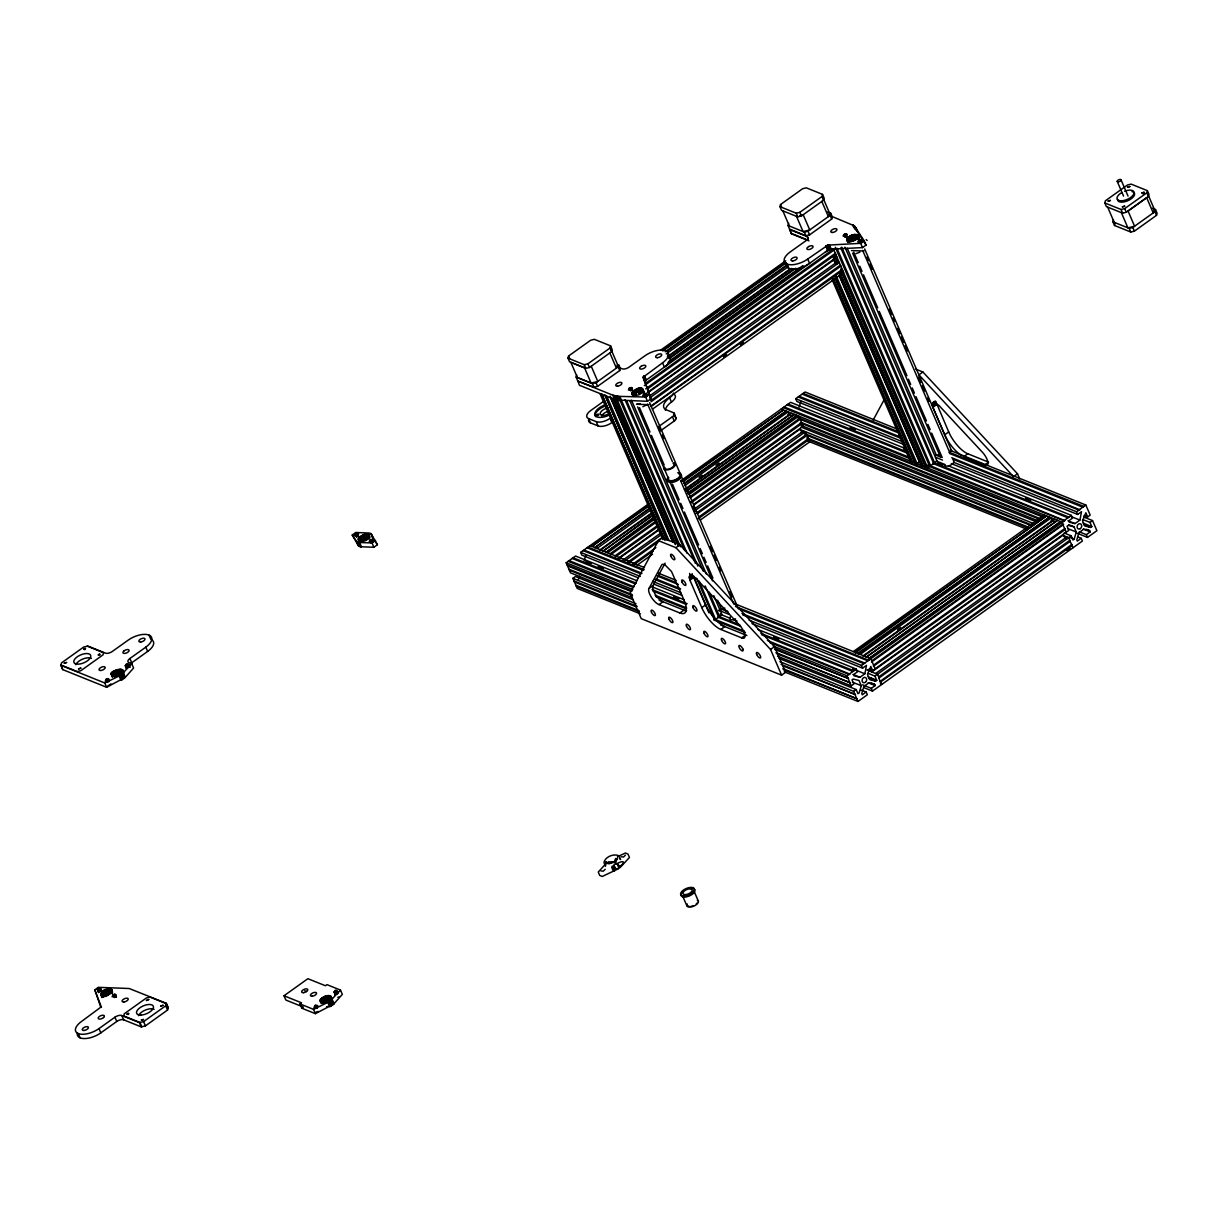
<?xml version="1.0" encoding="UTF-8"?>
<svg xmlns="http://www.w3.org/2000/svg" width="1218" height="1218" viewBox="0 0 1218 1218"><rect width="100%" height="100%" fill="white"/><g stroke="black" fill="none" stroke-linecap="round" stroke-linejoin="round"><path stroke-width="1.5" d="M618.637 367.394L622.154 368.81A5.268 2.466 -23.3 0 0 629.067 367.136L644.992 355.763A15.819 7.399 -23.3 0 1 665.713 350.754A15.819 7.399 -23.3 0 1 662.546 362.827L643.241 377.123L651.021 398.773L647.489 401.301L616.095 399.961L614.588 399.428L612.745 395.15L577.621 381.006L593.958 387.233L597.612 386.35L619.734 370.546L620.297 368.415L618.714 364.745L618.165 366.877L619.734 370.546M605.163 869.332L603.245 871.19L600.9 870.931M625.397 855.173L623.479 857.03L621.134 856.772M689.297 577.469L689.708 575.718L691.078 575.185L695.661 577.987L739.052 624.667A10.109 3.761 54.4 0 1 742.813 629.676L743.741 631.457A10.109 3.761 54.4 0 1 744.868 637.105L744.426 637.836A10.109 3.761 54.4 0 1 741.655 637.851L720.828 629.462A21.087 7.856 54.4 0 1 701.766 607.63L689.936 580.179L689.297 577.469L691.961 575.581M962.22 455.852A21.087 7.856 54.4 0 1 944.742 434.78L932.912 407.33L932.349 403.6L933.262 402.427L938.636 405.137L982.028 451.817A10.109 3.761 54.4 0 1 985.788 456.826L986.717 458.607A10.109 3.761 54.4 0 1 987.844 464.256L987.402 464.987A10.109 3.761 54.4 0 1 984.631 465.002L963.803 456.613L967.792 453.766L988.62 462.155L984.631 465.002M83.722 649.316C87.239 646.225 84.59 651.645 84.012 648.905M143.541 1019.39L141.242 1019.984L143.298 1019.71M605.331 395.302L667.236 539.97M115.817 676.264C139.568 663.917 97.303 671.727 115.786 676.264M319.969 1000.511C321.141 1005.626 330.672 1001.607 331.509 997.298C328.982 993.264 321.674 997.055 319.984 1000.496L321.187 1003.571M112.01 989.838L112.284 990.508C101.353 1006.159 95.004 985.727 111.995 989.808M358.199 538.935L358.381 540.457C373.332 544.964 371.52 524.836 358.214 538.919L359.417 541.888M631.807 392.988L631.975 394.51C646.469 399.169 645.692 378.768 631.822 392.972L633.025 395.941M650.869 406.142L842.232 269.406L842.673 270.442L651.006 406.523M99.693 654.066C95.293 655.269 101.642 655.923 99.602 654.066M126.961 1014.259C129.839 1011.107 128.925 1016.132 127.083 1013.939M644.459 375.753L646.301 380.031L644.961 382.224L651.021 398.773M148.977 635.065A15.819 7.399 -23.3 0 1 145.81 647.139L129.884 658.512A5.268 2.466 -23.3 0 0 128.819 662.546L131.772 663.734L133.615 668.012L125.302 677.33L106.651 687.287L62.742 669.611L60.9 665.317L61.539 662.881L83.661 647.062L87.863 646.058L105.433 653.122A5.268 2.466 -23.3 0 0 112.33 651.447L128.271 640.074A15.819 7.399 -23.3 0 1 148.977 635.065L150.834 639.343M62.742 669.611L60.976 665.013L77.236 671.544L80.89 670.661L103.012 654.858L103.576 652.726L87.315 646.179M77.419 1032.879A15.819 7.399 -23.3 0 0 84.377 1038.573A15.819 7.399 -23.3 0 0 100.835 1032.864L116.761 1021.476A5.268 2.466 -23.3 0 1 123.673 1019.816L141.242 1026.881L145.429 1025.876L167.551 1010.057L165.709 1005.779L166.364 1003.327L129.184 988.514L98.338 987.326L94.806 989.853L100.744 1007.225L81.454 1021.521A15.819 7.399 -23.3 0 0 78.272 1033.595L80.114 1037.873M167.551 1010.057L168.206 1007.606L166.364 1003.327M567.999 358.153L568.562 356.021L590.684 340.218L594.338 339.335L610.583 345.866L612.167 349.536L611.603 351.667L589.482 367.486L585.828 368.369L569.582 361.822L567.999 358.153L584.259 364.7L587.913 363.817L610.035 347.998L610.583 345.866M678.259 545.847L615.334 399.732L579.479 385.299L576.129 377.032L576.693 374.9M779.962 206.664L780.525 204.533L802.647 188.714L806.301 187.831L822.546 194.378L824.129 198.047L823.566 200.178L801.444 215.982L797.79 216.865L781.545 210.333L779.962 206.664L796.207 213.196L799.861 212.313L821.983 196.509L822.546 194.378M808.996 240.875L791.426 233.795L788.092 225.528L788.64 223.396M791.426 233.795L789.66 229.197L805.92 235.744L809.574 234.861L831.696 219.042L832.259 216.911L830.676 213.257L827.418 211.947M831.696 219.042L830.113 215.373L830.676 213.257M1104.802 202.949L1105.365 200.818L1127.487 184.999L1131.141 184.116L1147.386 190.663L1148.97 194.332L1148.407 196.448L1126.285 212.267L1122.631 213.15L1106.386 206.603L1104.802 202.949L1121.062 209.481L1124.716 208.598L1146.838 192.794L1147.386 190.663M1152.274 208.217L1155.517 209.526L1157.1 213.196L1156.537 215.327L1134.415 231.146L1130.761 232.029L1114.516 225.482L1112.932 221.813L1113.496 219.682M1114.516 225.482L1115.079 223.351M1156.537 215.327L1154.968 211.658L1155.517 209.526M578.367 579.89L579.448 576.281M584.138 560.752L585.751 555.378M799.16 407.056L800.774 401.681M777.571 656.213L851.26 685.871L853.818 684.059L852.006 679.857L853.133 679.05L859.025 680.497L861.278 685.719L859.116 692.92L857.974 693.727L856.178 689.54L778.972 658.451M758.053 629.493L856.315 669.063L857.487 671.803L853.59 674.589L854.122 675.838L859.984 677.269L864.871 673.782L866.485 665.363L862.588 668.149L752.039 623.646M1064.182 533.027L1071.201 535.844L1073.012 540.046L1074.139 539.239L1076.301 532.022L1074.063 526.815L1068.795 524.699M948.517 465.915L1071.338 515.366L1072.525 518.107L1068.612 520.893L1069.16 522.141L1075.007 523.588L1079.909 520.086L1081.523 511.682L1077.625 514.468L951.288 463.601M605.788 864.034L605.483 866.242L603.945 862.451C605.3 856.741 613.644 853.376 618.866 855.752L620.632 859.512L619.81 858.797M110.914 683.785L110.062 684.805M125.073 665.865C134.391 670.174 123.901 657.172 126.291 668.697M97.151 989.792C106.468 994.101 95.978 981.099 98.384 992.64M333.793 992.228C343.126 996.537 332.605 983.535 335.026 995.091M649.027 588.431L661.983 564.436L664.419 564.299L671.514 571.501L684.212 600.565A21.087 7.856 54.4 0 1 679.888 612.974L659.06 604.6A10.109 3.761 54.4 0 1 655.117 601.89L653.731 600.428A10.109 3.761 54.4 0 1 649.438 593.486L648.905 591.872A10.109 3.761 54.4 0 1 649.027 588.431L653.015 585.584L665.089 563.188M658.405 540.64L630.178 592.968L641.231 618.653L781.606 675.168L785.595 672.321L774.526 646.636L679.933 544.857L662.394 537.793L658.405 540.64L675.944 547.704L770.552 649.483L781.606 675.168M873.154 420.103L883.735 400.494M123.718 677.238L123.338 677.619M848.063 242.215L846.83 239.367C848.626 235.744 855.097 232.577 858.279 235.729C857.959 239.87 852.554 241.712 848.931 241.682M101.536 992.548C99.572 1000.039 116.928 992.655 110.122 989.001M60.9 665.317L104.809 682.994L121.084 675.046L131.772 663.734M300.009 1003.921L313.528 1009.372L329.804 1001.424L340.492 990.097L326.972 984.646L325.434 985.758L307.895 978.693L284.007 995.761L285.849 1000.039L303.389 1007.103L301.866 1008.23L300.009 1003.921L301.546 1002.825L284.007 995.761M301.866 1008.23L315.386 1013.665L333.625 1004.15L342.349 994.39L340.492 990.097M112.513 672.306C111.021 679.629 127.129 673.6 120.628 669.245M103.378 996.826L107.96 993.873L112.178 993.279M323.09 1002.962L325.084 1001.516L323.242 997.222M613.324 398.636L675.29 543.213M835.289 247.224L929.684 466.387L927.674 467.819L926.411 467.042M605.498 864.11L598.266 872.027L599.698 875.422L602.271 876.473L618.622 868.678M359.554 537.062L361.335 541.416L367.882 538.432L366.039 534.154M633.162 391.115L634.928 395.469M123.048 677.878L122.272 678.502L123.185 677.771M355.275 534.245L354.408 535.57L355.686 536.072L358.671 533.941L355.275 534.245L356.509 537.092M370.013 540.198L369.161 541.523L370.424 542.025L373.408 539.894L370.013 540.198L371.246 543.045M643.622 394.251L642.754 395.576L644.033 396.078L647.017 393.947L643.622 394.251L644.84 397.083M843.907 234.602L843.039 235.927L844.318 236.444L847.302 234.298L843.907 234.602L845.14 237.464M858.644 240.54L857.776 241.864L859.055 242.367L862.04 240.235L858.644 240.54L859.862 243.387M114.355 676.584L115.147 675.929L113.304 671.651M632.112 594.612L568.943 569.187L566.172 562.746L568.182 561.315L633.101 587.457M631.929 597.566L570.526 572.841L568.943 569.187M639.024 610.675L575.855 585.249L572.886 578.322L575.429 576.51L633.33 599.819M640.394 613.857L577.225 588.431L575.855 585.249M774.587 649.285L848.581 678.563L775.896 648.966M776.429 653.564L850.438 682.841L775.988 652.543M783.265 666.048L855.508 694.625L781.058 664.328M783.357 669.626L857.35 698.904L782.915 668.606M124.327 650.656L123.718 651.128A3.289 1.538 -23.3 0 0 123.414 653.213L123.931 653.381A3.289 1.538 -23.3 0 0 127.997 652.102A3.289 1.538 -23.3 0 0 128.59 649.757L128.073 649.605A3.289 1.538 -23.3 0 0 124.327 650.656L124.129 650.732M833.645 278.998L912.297 461.637L910.135 460.754L832.214 279.851M835.076 276.699L915.281 462.277M840.115 272.969L923.274 466.052L920.778 465.048L839.111 275.451M617.633 863.242C630.863 856.985 616.978 871.921 617.876 864.156M130.128 664.373A5.268 2.466 -23.3 0 1 131.727 662.805L147.652 651.417A15.819 7.399 -23.3 0 0 151.869 639.876M352.246 534.991L355.778 532.479L369.602 533.058L371.368 534.139L377.413 544.72L373.88 547.247L360.345 546.73L358.29 545.588L352.246 534.991L356.661 541.584L358.503 542.452L372.038 542.969L375.57 540.442M576.129 377.032L592.374 383.563L596.028 382.68L618.165 366.877M788.092 225.528L804.337 232.075L807.991 231.192L830.113 215.373M660.841 350.023L785.701 260.789M662.318 350.617L785.64 262.479M663.018 350.891L786.341 262.753M665.241 351.789L787.026 264.763M667.494 350.967L787.726 265.037M666.2 353.905L787.985 266.864M604.174 400.935L590.745 410.542A10.551 4.933 -23.3 0 0 586.711 415.977L586.771 416.647A10.551 4.933 -23.3 0 0 588.629 418.596L590.471 422.874L598.099 425.935A10.551 4.933 -23.3 0 0 611.908 422.6L610.066 418.322A10.551 4.933 -23.3 0 1 596.241 421.656L588.629 418.581M667.388 356.646L789.157 269.604M668.408 356.509L791.715 268.371M668.667 358.336L793.527 269.102M788.838 268.341L786.995 264.062A15.819 7.399 -23.3 0 0 807.701 259.053L827.905 245.123L860.669 243.326L864.201 240.814L854.214 225.772L830.6 215.906M669.367 358.625L795.765 268.28M668.515 361.716L802.616 265.874M667.662 363.101L803.317 266.148M644.474 381.325L829.458 249.111M825.347 252.05L830.843 249.157L862.511 247.604L866.044 245.092L864.201 240.814M645.403 383.487L833.462 249.066L833.904 250.101L644.307 385.604M645.707 388.862L835.304 253.359L835.746 254.379L647.702 388.786M647.291 392.531L836.888 257.013L835.015 256.267M648.57 392.303L833.538 260.104L837.131 264.215M612.745 395.15L618.455 396.368L645.647 397.022L649.179 394.495M650.854 395.043L837.375 261.748L839.248 262.494L649.651 398.012M650.777 400.646L840.374 265.128L840.816 266.148L651.219 401.666M723.431 356.828L726.507 354.636M740.392 344.709L743.467 342.517M652.452 409.202L843.602 272.588L842.125 271.995M660.049 425.554L672.412 416.723A5.268 2.466 -23.4 0 0 674.422 414.013L674.285 413.374A5.268 2.466 -23.4 0 0 673.463 412.704L666.413 409.872A15.819 7.399 -23.3 0 1 669.596 397.799A10.551 4.933 -23.3 0 0 673.508 393.079M660.354 430.944L674.254 421.002A5.268 2.466 -23.4 0 0 676.066 419.022L674.315 413.435M568.182 561.315L572.155 558.468L635.324 583.894M572.155 558.468L575.566 556.032L636.984 580.758M637.988 577.728L581.839 555.119L580.666 552.393L583.117 550.627L641.018 573.952M583.117 550.627L587.106 547.78L643.256 570.389M587.106 547.78L648.631 503.81M680.999 480.668L783.204 407.619L911.292 459.186M783.204 407.619L787.193 404.772L908.263 453.522M787.193 404.772L790.604 402.336L904.654 448.254M903.908 444.524L796.876 401.438L795.689 398.697L798.14 396.946L899.919 437.917M798.216 397.083L802.129 394.099L896.874 432.253M802.205 394.236L805.098 391.983L896.326 428.721M648.57 505.5L591.689 546.547L649.27 505.79M682.476 481.262L783.372 409.933L683.176 481.552M649.955 507.784L594.612 547.719L650.656 508.058M683.861 483.546L785.762 411.105M684.562 483.82L786.371 411.349M596.957 548.45L650.914 509.885M684.821 485.647L788.107 411.836L789.279 414.577L684.47 489.499M699.071 477.441L702.162 475.233M716.032 465.322L719.122 463.114M599.682 550.079L652.087 512.626M600.702 549.957L651.569 513.6M685.49 489.362L791.837 413.344M653.381 514.331L602.88 551.191M685.749 491.189L794.349 414.348L686.45 491.478M654.081 514.605L603.275 551.206M654.766 516.599L605.803 552.409M687.135 493.473L796.572 415.247L797.166 415.947M653.914 517.985L606.214 552.393M687.835 493.747L797.348 415.78M607.615 552.728L655.391 518.579M689.312 494.341L798.749 416.13L799.678 418.276L688.688 497.599M610.081 553.794L656.319 520.741M610.523 554.814L655.223 522.872M690.682 497.523L800.119 419.312L801.52 422.555L1040.157 518.64M615.014 555.865L658.162 525.019M690.53 501.892L801.52 422.555L803.104 426.224L693.651 504.45M615.44 556.9L658.603 526.039M690.971 502.912L801.962 423.59M618.12 558.423L659.745 528.688M619.399 558.209L659.471 529.571M693.392 505.333L799.754 429.315L803.347 433.425M623.235 559.854L660.232 533.408M694.138 509.17L803.591 430.944M625.108 560.6L662.105 534.154M694.473 511.027L805.448 431.705L806.59 434.339L695.615 513.661M627.788 562.137L663.231 536.803M629.767 562.061L659.06 541.127M697.594 513.585L807.032 435.359L808.432 438.617L698.995 516.843M632.705 564.208L655.832 547.689M634.7 564.132L653.198 550.917M697.899 518.975L808.874 439.652L1028.205 527.957M637.166 565.198L652.574 554.175M700.365 520.025L809.803 441.799L808.432 438.617M675.944 547.704L679.933 544.857M922.909 372.008L918.92 374.855L1013.513 476.619L1017.502 473.787L922.909 372.008L915.89 369.191M1112.932 221.813L1129.177 228.36L1132.831 227.477L1154.968 211.658M689.708 575.718L692.372 573.815M689.373 576.449L692.037 574.561M932.683 402.853L935.333 400.966M932.349 403.6L935.013 401.696M932.272 404.62L936.261 401.773M689.495 578.733L693.468 575.886L705.74 604.783A21.087 7.856 54.4 0 0 724.817 626.615L720.828 629.462M932.47 405.883L936.444 403.036L948.715 431.933A21.087 7.856 54.4 0 0 967.792 453.766M689.936 580.179L693.91 577.332M932.912 407.33L936.886 404.483M659.06 604.6L663.049 601.753A10.109 3.761 54.4 0 1 659.105 599.043L657.72 597.581A10.109 3.761 54.4 0 1 653.427 590.639L652.894 589.025A10.109 3.761 54.4 0 1 653.015 585.584M679.888 612.974L683.877 610.127A21.087 7.856 54.4 0 0 686.648 610.766M78.272 1033.595A15.819 7.399 -23.3 0 0 98.993 1028.586L114.918 1017.197A5.268 2.466 -23.3 0 1 121.83 1015.538L139.4 1022.602L143.587 1021.597L165.709 1005.779M701.766 607.63L705.74 604.783M944.742 434.78L948.715 431.933M915.22 462.81L917.032 463.54L919.575 461.713L839.415 275.603M718.924 610.69L724.847 608.102M696.681 578.337L714.646 620.084L718.635 617.237L705.146 585.919M718.635 617.237L722.046 614.801L713.809 595.663M929.684 466.387L933.673 463.54L840.77 247.848M933.673 463.54L937.068 461.104L844.927 247.163M949.553 452.183L951.562 450.751L864.673 248.974M741.655 637.851L745.644 635.004M770.552 649.483L774.526 646.636M853.255 651.63L1044.405 515.031M860.167 654.416L1051.301 517.802L1052.474 520.543L862.877 656.045M897.529 629.676L900.62 627.468M863.912 655.923L1055.047 519.31M773.217 646.103L846.921 675.777L849.92 674.133L767.401 640.455M849.875 673.661L853.864 670.813L760.869 633.375M853.864 670.813L856.315 669.063M749.116 620.206L861.415 665.424L1064.882 520.604L928.04 464.865M1064.913 519.979L1068.886 517.132L933.78 462.733M1068.886 517.132L1071.338 515.366M953.618 462.277L1076.438 511.727L1079.879 509.779L951.76 457.724M1079.848 509.291L1083.822 506.444L948.715 452.045M1083.822 506.444L1085.832 505.013L1090.186 515.107L1087.644 516.934L1084.127 515.519M869.104 669.215L872.606 670.631L1068.841 530.363L1067.029 526.176L1068.171 525.369L1074.063 526.815M875.651 673.524L1066.785 536.91M779.931 661.694L853.62 691.352L856.178 689.54M867.947 673.28L874.966 676.097L1071.201 535.844M1082.985 519.584L1090.003 522.415L1092.546 520.588L1096.9 530.698L1087.491 537.412L1076.971 533.164M872.606 670.631L870.809 666.429L867.505 674.452L869.743 679.659L875.635 681.106L876.777 680.299L874.966 676.097M1087.644 516.934L1085.832 512.748L1082.528 520.756L1084.781 525.963L1090.673 527.424L1091.8 526.602L1090.003 522.415M784.285 671.788L857.974 701.461L867.368 694.747L866.196 692.007L862.283 694.793L861.75 693.544L863.912 686.389L868.799 682.887L874.661 684.333L875.194 685.567L871.296 688.353L862.511 684.821M863.699 687.561L872.469 691.093L1082.406 541.051L1081.219 538.31L1077.321 541.096L1076.788 539.863L1078.935 532.692L1083.822 529.191L1089.684 530.637L1090.217 531.885L1086.319 534.672L1079.3 531.84M1066.907 550.475L1069.983 548.283M613.156 867.368C611.284 867.125 614.176 871.251 614.588 869.408L612.715 867.673M615.334 399.732L617.511 400.6L680.436 546.715M912.297 461.637L914.825 462.368M922.574 465.778L840.176 274.431M923.274 466.052L926.243 466.692M106.179 679.202L105.235 681.243L107.732 680.832L109.087 679.202L106.179 679.202L107.412 682.05M629.371 387.994L628.412 390.034L630.924 389.623L632.264 387.994L629.371 387.994L630.589 390.856M113.061 994.725L112.117 996.766L114.614 996.354L115.969 994.725L113.061 994.725L114.294 997.572M314.899 1005.566L313.955 1007.621L316.452 1007.195L317.807 1005.566L314.899 1005.566L316.132 1008.428M338.863 996.842L337.828 997.39M646.606 404.833L642.906 406.721M329.393 1005.855L330.504 1005.246M635.644 389.44L636.862 392.287M120.856 679.355L121.77 678.868M1143.26 194.241L1144.25 193.906M851.976 240.311L850.134 236.033M617.435 856.772L625.458 853.011L628.016 854.077L629.447 857.457L620.145 867.551L618.272 866.988M109.574 685.11L107.945 685.612M318.309 1011.488L316.193 1012.006M859.862 252.187L855.95 253.618M854.929 239.093L853.59 239.55L851.747 235.272L857.579 234.891L858.218 236.962L855.736 239.657L851.504 241.484L847.895 241.453M604.813 395.089L666.535 539.681M327.855 1006.51L326.561 1006.875L327.688 1006.57M799.83 215.525L803.18 214.718L809.757 229.958L803.058 231.572L796.496 216.332M591.095 383.076L584.533 367.821L570.861 362.325L577.423 377.565L591.095 383.076L597.794 381.462L591.232 366.207M939.885 454.421L936.398 455.258L847.256 248.259M640.272 403.737L636.496 404.269L648.935 404.68M328.753 995.593L330.611 999.887L324.171 1002.079L322.328 997.786M806.59 434.339L807.032 435.359M613.263 398.316L612.41 398.545L675.335 544.659M641.795 392.44L643.835 392.638L641.993 388.359M369.633 538.417L366.816 538.6L364.943 534.321M851.519 250.573L863.973 250.984M122.47 673.539L116.761 674.894L114.918 670.616M330.611 999.887L325.495 1001.272L323.638 996.979M848.611 241.621L846.769 240.448L847.119 238.682L848.352 241.545M643.835 392.638L641.201 388.177M369.435 538.402L367.592 534.123M799.678 418.276L800.013 419.251M854.96 229.243L856.421 229.837M789.584 229.517L807.153 236.581L808.371 239.444M791.517 233.475L806.133 239.367M950.086 450.158L951.562 450.751M950.725 450.614L1085.832 505.013M803.088 393.414L897.833 431.568M949.522 453.446L1082.939 507.267M799.099 396.261L899.112 436.531M952.552 459.11L1078.965 510.114M795.689 398.697L900.97 441.083M936.063 455.212L941.331 457.329M935.485 457.252L942.504 460.069M1083.776 517.056L1092.546 520.588M936.231 460.983L945.001 464.515M850.042 427.548L855.31 429.665M937.784 462.87L943.036 464.987M1025.51 498.192L1030.778 500.309M1071.124 516.554L1079.909 520.086M788.137 404.102L907.456 452.137M1083.03 523.07L1091.8 526.602M932.821 463.403L1067.942 517.802M1083.655 524.593L1090.673 527.424M1067.988 520.756L1075.007 523.588M784.164 406.949L908.735 457.1M1086.182 529.221L1089.684 530.637M927.096 465.55L1064.014 520.786M1083.198 529.054L1090.217 531.885M781.195 409.065L1061.944 522.096L1062.872 524.242L871.738 660.856L871.631 661.953L1063.603 524.395L1062.675 524.471L1064.715 528.536L873.58 665.135L873.504 666.2L1065.156 529.556L1064.623 528.505L1066.298 532.19M797.927 417.576L1043.567 516.478M787.833 414.364L791.35 415.78M798.369 418.596L1042.258 516.797M1051.027 520.33L1054.544 521.746M1067.531 528.49L1076.301 532.022M800.211 422.874L1040.598 519.66M801.337 425.524L1038.223 520.893M1077.717 536.894L1081.219 538.31M800.987 427.061L1036.107 521.715M1070.637 537.823L1074.139 539.239M800.196 429.589L1033.564 523.542M1063.39 535.555L1068.658 537.671L1069.785 540.305L878.65 676.919L880.279 682.202L1072.205 545.512L1071.916 544.461L880.294 681.227L881.862 684.379L880.386 683.785M801.322 432.223L1032.94 525.476M805.281 434.659L1031.631 525.795M806.681 437.917L1027.764 526.922M808.052 441.099L1027.383 529.404M590.06 545.664L644.459 567.573M658.496 573.221L676.036 580.286M735.063 603.839L870.809 658.694L875.163 668.804M588.05 547.11L644.2 569.704M658.238 575.368L675.792 582.432M735.444 606.442L868.845 660.278M657.294 576.038L678.35 584.518M738.001 608.543L867.84 660.811M584.122 550.094L641.977 573.267M656.015 578.915L680.573 588.812M741.99 613.537L864.871 663.125M655.056 579.601L679.629 589.482M742.797 614.923L863.866 663.658M725.273 610.401L727.146 611.147M580.666 552.393L640.318 576.403M652.604 581.351L680.679 592.648M721.041 608.909L728.059 611.725M653.792 584.092L681.867 595.389M718.711 610.233L729.232 614.466M866.988 670.037L877.523 674.285L879.091 677.939L1070.226 541.325L1069.632 540.29L1072.997 547.765M720.173 614.039L722.046 614.801M652.772 587.106L684.349 599.835M721.208 614.664L729.978 618.196M733.48 619.612L736.997 621.028M585.888 561.452L591.156 563.569M598.175 566.4L603.428 568.517M673.615 596.774L678.883 598.891M773.628 637.044L778.896 639.161M852.6 668.834L864.871 673.782M573.115 557.783L636.283 583.209M652.072 589.573L687.165 603.702M718.757 616.415L739.813 624.895M868.008 676.766L876.777 680.299M870.413 677.984L873.915 679.4M652.878 590.958L686.221 604.387M717.798 617.1L740.605 626.28M761.661 634.761L852.905 671.499M868.617 678.274L875.635 681.106M852.965 674.452L859.984 677.269M569.126 560.63L634.06 586.771M655.117 595.252L686.693 607.965M714.768 619.262L744.594 631.274M871.144 682.917L874.661 684.333M655.908 596.637L685.734 608.65M713.809 619.947L745.401 632.66M769.959 642.556L848.916 674.346M868.175 682.75L875.194 685.567M566.172 562.746L632.842 589.588M659.166 600.185L685.49 610.781M720.584 624.91L746.893 635.507M567.101 564.908L632.02 591.05M567.542 565.928L630.711 591.354M852.509 682.187L861.278 685.719M569.385 570.207L632.553 595.648M860.928 689.89L866.196 692.007M572.886 578.322L636.055 603.763M574.013 580.971L637.181 606.397M574.454 581.991L635.872 606.716M576.297 586.269L639.465 611.695M304.713 990.752L306.54 991.498M866.181 239.611L867.14 240.479M615.318 869.165C627.3 867.475 609.746 859.314 615.105 867.52M847.667 241.347L846.754 239.581L847.972 242.428M606.168 862.405L608.954 863.273L614.618 861.43L616.628 863.943M606.381 862.907L605.879 861.735L607.021 863.41L609.167 863.775L614.831 861.933L608.132 861.842M1060.147 521.761L868.997 658.375M866.074 657.157L1057.544 520.314L866.47 657.172M856.726 230.628L866.044 245.092M618.653 865.556C620.51 866.12 618.851 867.673 618.805 865.952M1066.542 539.391L1062.949 535.281L871.814 671.894L870.672 669.261M374.276 540L377.413 544.72M615.729 868.343C607.797 860.106 614.557 877.599 615.334 867.886M1147.676 193.784L1154.238 209.039L1153.218 212.937L1146.656 197.681L1128.035 210.988L1134.597 226.243L1127.898 227.857L1121.336 212.617M1146.838 192.794L1148.407 196.448M1121.002 179.746L1128.035 196.083M1117.21 181.375L1123.544 196.098M1124.716 208.598L1126.285 212.267M1132.831 227.477L1134.415 231.146M1121.062 209.481L1122.631 213.15M1129.177 228.36L1130.761 232.029M1107.664 207.106L1114.226 222.361M1076.438 511.727L1077.625 514.468M1086.319 534.672L1087.491 537.412M1017.502 473.787L1019.71 478.918M855.919 227.659L857.761 231.938M855.173 226.655L857.289 231.268M860.776 239.733L861.994 242.565M854.564 226.061L856.117 229.197M854.214 225.772L856.056 230.05M860.228 239.824L861.461 242.656M853.848 225.497L855.082 228.36M857.929 235.211L859.527 238.728M857.746 235.044L858.979 237.891M853.042 225.01L854.275 227.857M857.213 234.739L858.446 237.586M859.68 239.992L860.898 242.839M866.942 257.074L868.434 260.561M869.941 264.032L872.179 269.254M889.414 309.265L891.652 314.472M893.159 317.959L894.651 321.43M897.651 328.388L899.904 333.61M901.396 337.097L903.649 342.304M905.141 345.79L907.395 351.012M918.631 377.093L920.869 382.315M922.376 385.801L924.614 391.008M927.614 397.966L929.121 401.453M857.015 234.663L858.325 237.54M860.669 243.326L862.511 247.604M852.6 224.782L853.833 227.644M859.132 240.235L860.35 243.082M856.102 234.495L857.944 238.774M855.889 234.465L857.776 238.743M862.664 250.406L948.807 450.447M854.594 234.511L856.619 238.789M854.564 234.526L856.406 238.804M853.087 234.815L854.518 237.632M853.437 239.596L851.489 235.363L850.255 235.972L852.098 240.251M848.839 236.871L850.682 241.149M846.038 233.795L847.256 236.642M847.835 237.769L849.631 242.077M853.772 252.202L858.264 262.646M859.771 266.118L862.009 271.34M863.516 274.826L877.736 307.865M879.244 311.351L906.953 375.707M908.461 379.194L910.699 384.401M912.206 387.887L914.444 393.109M915.951 396.581L926.441 420.941M927.933 424.412L930.187 429.634M931.679 433.106L942.169 457.466L940.296 456.704L852.646 253.192M845.49 233.886L846.723 236.734M847.317 238.423L848.55 241.271M844.942 234.054L846.16 236.916M844.394 234.298L845.627 237.16M822.835 197.499L829.397 212.754L828.377 216.652L821.8 201.396M821.983 196.509L823.566 200.178M841.729 247.163L934.617 462.855M836.994 248.274L930.628 465.702M833.279 248.655L927.674 467.819M835.548 256.754L837.801 261.977M840.801 268.934L926.198 467.225M834.848 256.48L837.101 261.687M842.354 273.867L925.497 466.951M829.351 244.833L831.194 249.111M829.001 244.879L830.843 249.157M828.651 244.94L830.493 249.218M828.27 245.016L830.128 249.294M833.386 257.318L836.37 264.276M827.905 245.123L829.747 249.401M827.54 245.26L829.382 249.538M833.432 258.779L835.67 264.002M827.159 245.397L829.001 249.675M826.809 245.564L828.651 249.842M826.443 245.732L828.301 250.025M826.109 245.929L827.951 250.208M825.789 246.143L827.631 250.421M836.127 275.679L917.032 463.54M835.122 278.146L914.535 462.536M832.945 278.709L911.597 461.348M799.861 212.313L801.444 215.982M807.991 231.192L809.574 234.861M796.207 213.196L797.79 216.865M804.337 232.075L805.92 235.744M807.701 259.053L809.559 263.347A15.819 7.399 -23.3 0 1 793.101 269.056A15.819 7.399 -23.3 0 1 786.128 263.347M780.525 204.533L781.575 206.969M782.809 210.821L789.386 226.076M861.415 665.424L862.588 668.149M871.296 688.353L872.469 691.093M846.921 675.777L847.85 677.939M848.291 678.959L849.692 682.217M850.134 683.237L851.26 685.871M853.62 691.352L854.762 694.001M855.203 695.021L856.604 698.279M857.046 699.299L857.974 701.461M662.546 362.827L664.389 367.105A15.819 7.399 -23.3 0 0 667.555 355.032M669.596 397.799L671.438 402.077A15.819 7.399 -23.3 0 0 665.393 410.238M673.463 412.704L675.305 416.982A5.268 2.466 -23.4 0 1 676.127 417.652L676.234 417.957M672.412 416.723L674.254 421.002M644.185 375.966L646.027 380.244M643.926 376.195L645.768 380.473M643.713 376.423L645.555 380.716M643.515 376.666L645.357 380.945M643.363 376.895L645.205 381.173M643.241 377.123L644.992 381.615M643.104 377.55L644.961 382.224M646.225 393.429L647.443 396.276M645.753 393.429L646.971 396.276M649.636 402.656L736.54 604.433M645.205 393.521L646.438 396.368M642.754 388.755L643.987 391.617M644.657 393.703L645.875 396.535M642.251 388.435L643.485 391.282M658.649 426.422L660.156 429.893M662.394 435.115L663.901 438.602M693.118 506.429L695.356 511.651M710.338 546.44L712.591 551.663M714.083 555.134L716.336 560.356M719.336 567.314L720.828 570.8M729.826 591.674L732.064 596.881M645.647 397.022L647.489 401.301M644.109 393.947L645.327 396.794M640.927 388.177L642.769 392.455L639.952 388.161M647.626 404.102L672.351 461.5M680.588 480.638L733.784 604.128M639.648 388.207L640.881 391.054M638.552 388.375L639.8 391.222M638.217 388.481L640.059 392.759M637.075 388.816L638.917 393.094M636.664 388.999L638.506 393.277M634.319 390.202L636.161 394.48M631.487 387.491L632.705 390.339M631 387.491L632.233 390.339M639.496 407.634L649.986 431.994M651.478 435.465L664.206 465.032M672.458 484.17L679.202 499.822M680.695 503.308L682.948 508.53M684.44 512.002L698.675 545.055M700.167 548.526L702.421 553.748M703.913 557.235L706.166 562.442M707.658 565.928L712.911 578.108M630.467 387.583L631.7 390.43M632.309 392.059L633.482 395.013M629.904 387.75L631.137 390.597M637.623 406.888L668.332 478.202M669.839 481.673L712.53 580.834M610.873 349.003L617.435 364.243L616.415 368.141L609.853 352.9M610.035 347.998L611.603 351.667M631.487 400.22L706.394 574.165M717.63 600.246L721.376 608.954M629.904 400.844L703.319 571.303M626.691 400.859L697.868 566.111M709.104 592.192L719.594 616.552M625.001 399.793L695.417 563.31M619.81 396.429L687.135 553.292M699.132 581.123L715.605 619.399M618.455 396.368L620.297 400.646M620.266 400.905L684.683 550.506M617.8 396.322L619.642 400.6M617.161 396.261L619.003 400.539M616.552 396.17L618.394 400.448M615.943 396.078L617.785 400.357M615.364 395.957L617.206 400.235M693.91 578.032L708.906 612.821M614.801 395.835L616.643 400.113M614.253 395.683L678.213 544.385M613.72 395.515L615.577 399.793M689.571 573.419L691.063 576.906M610.157 396.231L673.082 542.345M610.599 397.829L672.778 542.193M606.869 396.322L669.032 540.685M665.058 540.533L601.722 393.962L663.612 538.508M587.913 363.817L589.482 367.486M596.028 382.68L597.612 386.35M599.956 393.536L662.881 539.65M584.259 364.7L585.828 368.369M592.374 383.563L593.958 387.233M568.562 356.021L569.613 358.473M596.241 421.656L598.099 425.935M698.416 901.305L693.773 890.525A6.227 2.908 -23.3 0 1 693.742 891.348M682.856 896.494L686.83 905.735M371.368 534.139L373.226 538.432M370.668 533.484L372.51 537.762M372.145 539.376L373.363 542.223M371.612 539.467L372.83 542.314M371.048 539.65L372.266 542.497M368.643 534.382L369.876 537.245M368.384 534.306L369.617 537.153M372.038 542.969L373.88 547.247M370.5 539.894L371.734 542.741M367.334 534.123L369.176 538.402L368.232 538.386L366.344 534.108M364.608 534.428L366.451 538.706L365.415 538.995L363.482 534.763M363.055 534.946L364.898 539.224M362.081 535.357L363.877 539.665M360.711 536.148L362.553 540.442M357.407 533.438L358.625 536.285M356.859 533.53L358.092 536.377M356.311 533.697L357.529 536.544M359.584 542.573L361.426 546.852M355.763 533.941L356.996 536.803M359.021 542.528L360.878 546.806M358.503 542.452L360.345 546.73M358.031 542.345L359.873 546.623M357.285 542.04L359.127 546.319M356.661 541.584L358.792 546.106M356.432 541.294L358.29 545.588M336.61 990.736L337.843 993.583M336.077 990.828L337.31 993.675M335.513 990.995L336.747 993.858M334.493 991.543L335.711 994.406M334.082 991.878L335.315 994.741M330.748 996.05L331.981 998.912M332.194 999.415L334.036 1003.723M330.398 995.867L331.631 998.73M329.88 995.715L333.625 1004.15M329.347 995.624L331.189 999.917M331.311 1000.283L333.169 1004.576M330.809 1000.694L332.651 1005.002M328.053 995.624L329.895 999.917M327.444 995.7L329.302 999.993M329.804 1001.424L331.661 1005.718M326.607 995.852L328.449 1000.161M329.195 1001.79L331.052 1006.098M326.043 996.019L327.886 1000.313M328.555 1002.155L330.413 1006.449M325.099 996.324L326.957 1000.617M327.901 1002.49L329.743 1006.784M324.597 996.537L326.454 1000.831M322.024 998.014L323.866 1002.323L323.044 1003.008L321.232 998.669M321.019 998.897L322.877 1003.206M320.441 999.597L321.674 1002.46M320.41 999.628L321.552 1002.673M316.01 1005.155L317.243 1008.017M315.447 1005.322L316.68 1008.184M313.528 1009.372L315.386 1013.665M145.81 647.139L147.652 651.417M129.884 658.512L131.727 662.805M128.758 664.449L129.976 667.297M128.377 664.358L129.595 667.205M127.89 664.358L129.123 667.205M127.357 664.449L128.575 667.297M126.794 664.632L128.027 667.464M126.261 664.876L127.479 667.723M125.758 665.18L126.992 668.012M125.363 665.515L126.581 668.362M122.394 669.976L123.81 673.082M122.028 669.687L123.262 672.534M123.46 673.052L125.302 677.33M121.663 669.504L122.896 672.351M121.161 669.352L124.891 677.771M122.592 673.919L124.434 678.198M120.034 669.23L121.876 673.508M122.089 674.33L123.931 678.609M119.334 669.245L121.176 673.524M118.725 669.337L120.567 673.615M121.084 675.046L122.927 679.324M117.887 669.489L119.729 673.767M120.475 675.427L122.318 679.705M117.309 669.656L119.151 673.935M119.836 675.777L121.678 680.07M116.38 669.961L118.222 674.239M119.181 676.112L121.024 680.39M115.877 670.174L117.72 674.452M114.827 670.661L116.669 674.939M114.507 670.844L116.365 675.122L115.619 675.564L113.609 671.407M112.3 672.534L114.142 676.812M111.721 673.234L112.924 676.112M111.599 673.447L112.832 676.294M111.264 674.133L112.482 676.995M111.234 674.33L112.467 677.193M107.823 678.685L109.041 681.547M107.291 678.776L108.509 681.638M106.727 678.959L107.96 681.806M104.809 682.994L106.651 687.287M168.114 1007.925L166.272 1003.647L150.027 997.1L146.373 997.984L124.251 1013.802L123.688 1015.934L139.933 1022.481L141.775 1026.759M143.587 1021.597L145.429 1025.876M139.4 1022.602L141.242 1026.881M115.177 994.208L116.41 997.07M114.705 994.208L115.938 997.07M114.172 994.299L115.39 997.161M111.264 989.275L112.574 992.168M113.609 994.482L114.842 997.329M111.158 989.229L112.376 992.076M110.457 989.031L112.3 993.325M121.83 1015.538L123.673 1019.816M109.255 988.955L111.097 993.249M108.828 988.986L110.671 993.264M107.869 989.123L109.711 993.401M107.367 989.229L109.209 993.507M106.408 989.503L108.25 993.781M105.844 989.701L107.686 993.979M104.961 990.082L106.803 994.36M104.367 990.371L106.21 994.649M103.606 990.813L105.448 995.091M114.918 1017.197L116.761 1021.476M103.043 991.193L104.885 995.471M102.449 991.65L104.291 995.928M100.455 988.3L101.673 991.132M101.947 992.107L103.789 996.385M99.967 988.3L101.201 991.132M99.434 988.392L100.668 991.224M101.155 993.051L102.997 997.329M98.871 988.559L100.104 991.406M100.942 993.431L102.175 996.294M100.729 993.949L101.962 996.811M98.338 988.803L99.556 991.65M100.683 994.269L101.916 997.618M97.851 989.107L99.069 991.954M97.44 989.442L98.673 992.289M94.806 989.853L101.49 1007.377M98.993 1028.586L100.835 1032.864M615.897 863.623L614.694 860.745L615.699 858.462M869.408 658.359L1060.543 521.746M590.471 422.874A10.551 4.933 -23.3 0 1 588.614 420.926L588.553 420.256A10.551 4.933 -23.3 0 1 588.949 418.779M608.924 415.231A11.921 5.572 -23.3 0 1 594.749 414.166L595.084 412.506A11.921 5.572 -23.3 0 1 605.772 404.574M609.731 413.313A6.638 3.106 -23.3 0 1 600.444 414.516L600.185 413.77A6.638 3.106 -23.3 0 1 607.736 407.923M601.677 416.008A6.638 3.106 -23.3 0 1 609.107 411.09M595.632 416.678A11.921 5.572 -23.3 0 1 595.221 415.277L595.572 413.618A11.921 5.572 -23.3 0 1 606.26 405.685M674.239 394.388A10.551 4.933 -23.3 0 1 671.438 402.077M673.234 463.662A4.979 2.329 -23.3 0 1 670.585 468.397A4.979 2.329 -23.3 0 1 664.861 467.468M677.315 479.253A4.979 2.329 -23.3 0 1 676.249 479.907M675.061 480.455A4.979 2.329 -23.3 0 1 673.843 480.836M678.822 473.772A6.227 2.908 -23.3 0 1 674.757 480.014A6.227 2.908 -23.3 0 1 668.789 477.608M673.128 462.749A6.227 2.908 -23.3 0 1 674.33 466.509A6.227 2.908 -23.3 0 1 666.672 469.981A6.227 2.908 -23.3 0 1 664.13 466.829M679.598 473.924A7.475 3.502 -23.3 0 1 676.234 481.217A7.475 3.502 -23.3 0 1 667.829 479.283M677.726 472.767A7.475 3.502 -23.3 0 1 680.116 477.121A7.475 3.502 -23.3 0 1 670.509 481.491A7.475 3.502 -23.3 0 1 668.119 477.151M735.596 618.866A4.979 2.329 -23.3 0 1 730.633 619.658A4.979 2.329 -23.3 0 1 730.145 617.069M633.923 396.505A4.979 2.329 -23.3 0 1 637.653 392.135A4.979 2.329 -23.3 0 1 643.058 392.759M953.252 460.632A4.979 2.329 -23.3 0 1 950.619 465.169A4.979 2.329 -23.3 0 1 944.605 464.804M848.885 241.545A4.979 2.329 -23.3 0 1 853.894 238.028A4.979 2.329 -23.3 0 1 858.096 239.078M786.995 264.062A15.819 7.399 -23.3 0 1 790.162 251.989L806.088 240.616A5.268 2.466 -23.3 0 0 807.153 236.581M906.375 450.645A4.156 1.949 -23.3 0 1 904.38 448.559M693.316 892.261A6.227 2.908 -23.3 0 1 691.428 894.119M690.104 894.941A6.227 2.908 -23.3 0 1 682.552 895.626M697.32 900.163A6.227 2.908 -23.3 0 1 693.27 906.405A6.227 2.908 -23.3 0 1 687.287 904M696.894 903.147A4.979 2.329 -23.3 0 1 696.27 903.893M693.133 905.827A4.979 2.329 -23.3 0 1 690.743 906.405M688.855 906.207A4.979 2.329 -23.3 0 1 688.277 905.827M694.123 888.957A7.475 3.502 -23.3 0 1 688.733 896.204A7.475 3.502 -23.3 0 1 681.258 893.86M682.004 892.733A7.475 3.502 -23.3 0 1 683.146 891.591M689.951 888.516A7.475 3.502 -23.3 0 1 693.042 888.516M869.287 669.184A2.756 1.035 54.4 0 1 867.627 669.641M75.82 664.739A9.105 4.278 -23.3 0 1 82.794 659.045A9.105 4.278 -23.3 0 1 91.396 658.405M114.994 674.757A8.298 3.882 -23.3 0 1 116.654 673.843M138.532 1015.66A9.105 4.263 -23.3 0 1 145.521 1009.996A9.105 4.263 -23.3 0 1 154.107 1009.341M1132.024 191.607A9.135 4.278 -23.3 0 1 1129.208 200.056A9.135 4.278 -23.3 0 1 1117.561 199.28M1124.579 191.241A9.135 4.278 -23.3 0 1 1133.714 194.164A9.135 4.278 -23.3 0 1 1119.981 200.742A9.135 4.278 -23.3 0 1 1121.732 192.596M596.561 415.155C599.393 417.089 599.652 411.73 596.561 415.155M855.508 652.772L854.731 652.224L1046.566 515.899L855.508 652.772M64.28 663.155L66.579 662.501L64.28 663.155M78.561 668.91L80.814 668.149L78.561 668.91M148.718 999.521L146.449 1000.511L148.718 999.521M162.999 1005.276L160.685 1006.159L162.999 1005.276M858.431 653.929L857.655 653.411L1049.505 517.071L858.431 653.929M1108.106 201.092L1110.405 200.437L1108.106 201.092M1122.387 206.847L1124.671 206.177L1122.387 206.847M1127.548 187.207L1129.847 186.537L1127.548 187.207M1141.829 192.946L1144.113 192.292L1141.829 192.946M617.541 858.051L615.836 861.233L617.541 858.051M641.049 366.344L640.44 366.816A3.289 1.538 -23.3 0 0 640.135 368.902L640.668 369.069A3.289 1.538 -23.3 0 0 644.733 367.79A3.289 1.538 -23.3 0 0 645.312 365.446L644.794 365.293A3.289 1.538 -23.3 0 0 641.049 366.344M103.545 1017.532L102.936 1018.004A3.289 1.538 -23.3 0 1 99.191 1019.055L98.673 1018.887A3.289 1.538 -23.3 0 1 99.267 1016.558A3.289 1.538 -23.3 0 1 103.332 1015.279L103.85 1015.431A3.289 1.538 -23.3 0 1 103.545 1017.532M808.691 246.569L808.006 247.01A3.289 1.538 -23.3 0 0 807.169 249.233L807.595 249.462A3.289 1.538 -23.3 0 0 811.614 248.502A3.289 1.538 -23.3 0 0 812.771 246.051L812.345 245.823A3.289 1.538 -23.3 0 0 808.691 246.569M742.843 649.011L742.493 648.296A3.289 1.218 54.4 0 0 739.661 645.464A3.289 1.218 54.4 0 0 739.128 647.367L739.463 648.083A3.289 1.218 54.4 0 0 742.31 650.914A3.289 1.218 54.4 0 0 742.843 649.011M359.934 540.853L358.701 538.006L359.889 540.959M657.415 357.696A3.289 1.538 -23.3 0 0 661.724 354.621A3.289 1.538 -23.3 0 0 656.837 355.062A3.289 1.538 -23.3 0 0 657.415 357.696M617.602 386.167A3.289 1.538 -23.3 0 0 621.896 383.091A3.289 1.538 -23.3 0 0 617.008 383.518A3.289 1.538 -23.3 0 0 617.602 386.167M792.811 260.926A3.289 1.538 -23.3 0 0 797.105 257.851A3.289 1.538 -23.3 0 0 792.218 258.292A3.289 1.538 -23.3 0 0 792.811 260.926M832.625 232.471A3.289 1.538 -23.3 0 0 836.933 229.395A3.289 1.538 -23.3 0 0 832.046 229.821A3.289 1.538 -23.3 0 0 832.625 232.471M685.673 894.606A4.979 2.329 -23.3 0 0 692.189 889.947A4.979 2.329 -23.3 0 0 684.775 890.617A4.979 2.329 -23.3 0 0 685.673 894.606M683.907 896.098A7.475 3.502 -23.3 0 0 694.549 889.551A7.475 3.502 -23.3 0 0 684.181 889.536A7.475 3.502 -23.3 0 0 683.907 896.098M693.012 607.645A3.289 1.218 54.4 0 0 696.742 611.055A3.289 1.218 54.4 0 0 694.747 606.442A3.289 1.218 54.4 0 0 693.012 607.645M670.89 556.291A3.289 1.218 54.4 0 0 674.62 559.701A3.289 1.218 54.4 0 0 672.625 555.073A3.289 1.218 54.4 0 0 670.89 556.291M651.432 612.136A3.289 1.218 54.4 0 0 655.162 615.547A3.289 1.218 54.4 0 0 653.168 610.918A3.289 1.218 54.4 0 0 651.432 612.136M721.604 640.394A3.289 1.218 54.4 0 0 725.349 643.804A3.289 1.218 54.4 0 0 723.355 639.176A3.289 1.218 54.4 0 0 721.604 640.394M756.698 654.523A3.289 1.218 54.4 0 0 760.443 657.933A3.289 1.218 54.4 0 0 758.449 653.305A3.289 1.218 54.4 0 0 756.698 654.523M681.943 581.96A3.289 1.218 54.4 0 0 685.673 585.386A3.289 1.218 54.4 0 0 683.679 580.758A3.289 1.218 54.4 0 0 681.943 581.96M704.065 633.33A3.289 1.218 54.4 0 0 707.795 636.74A3.289 1.218 54.4 0 0 705.801 632.112A3.289 1.218 54.4 0 0 704.065 633.33M668.971 619.201A3.289 1.218 54.4 0 0 672.701 622.611A3.289 1.218 54.4 0 0 670.707 617.983A3.289 1.218 54.4 0 0 668.971 619.201M686.51 626.265A3.289 1.218 54.4 0 0 690.256 629.676A3.289 1.218 54.4 0 0 688.261 625.047A3.289 1.218 54.4 0 0 686.51 626.265M1080.381 528.627A2.756 2.208 -68.1 0 0 1080.747 523.984A2.756 2.208 -68.1 0 0 1077.123 526.557A2.756 2.208 -68.1 0 0 1080.381 528.627M865.359 682.324A2.756 2.208 -68.1 0 0 865.709 677.665A2.756 2.208 -68.1 0 0 862.1 680.253A2.756 2.208 -68.1 0 0 865.359 682.324M74.998 663.566A9.105 4.278 -23.2 0 0 86.722 661.313A9.105 4.263 -23.3 0 0 89.553 654.142A9.105 4.263 -23.3 0 0 77.845 656.395A9.105 4.278 -23.2 0 0 74.998 663.566M100.866 670.479A3.289 1.538 -23.3 0 0 105.174 667.403A3.289 1.538 -23.3 0 0 100.287 667.829A3.289 1.538 -23.3 0 0 100.866 670.479M140.694 642.008A3.289 1.538 -23.3 0 0 144.988 638.932A3.289 1.538 -23.3 0 0 140.1 639.374A3.289 1.538 -23.3 0 0 140.694 642.008M84.088 1030.458A3.289 1.538 -23.3 0 0 88.396 1027.383A3.289 1.538 -23.3 0 0 83.509 1027.809A3.289 1.538 -23.3 0 0 84.088 1030.458M140.877 1015.081A9.105 4.263 -23.3 0 0 153.498 1006.921A9.105 4.263 -23.3 0 0 140.542 1007.332A9.105 4.263 -23.3 0 0 140.877 1015.081M123.916 1001.988A3.289 1.538 -23.3 0 0 128.21 998.912A3.289 1.538 -23.3 0 0 123.322 999.354A3.289 1.538 -23.3 0 0 123.916 1001.988M312.25 996.202A3.289 1.538 -23.3 0 0 316.558 993.127A3.289 1.538 -23.3 0 0 311.671 993.553A3.289 1.538 -23.3 0 0 312.25 996.202M303.48 992.67A3.289 1.538 -23.3 0 0 307.789 989.595A3.289 1.538 -23.3 0 0 302.901 990.021A3.289 1.538 -23.3 0 0 303.48 992.67M1118.352 181.832A2.071 0.974 -23.3 0 0 1121.078 179.899A2.071 0.974 -23.3 0 0 1117.987 180.173A2.071 0.974 -23.3 0 0 1118.352 181.832"/></g></svg>
